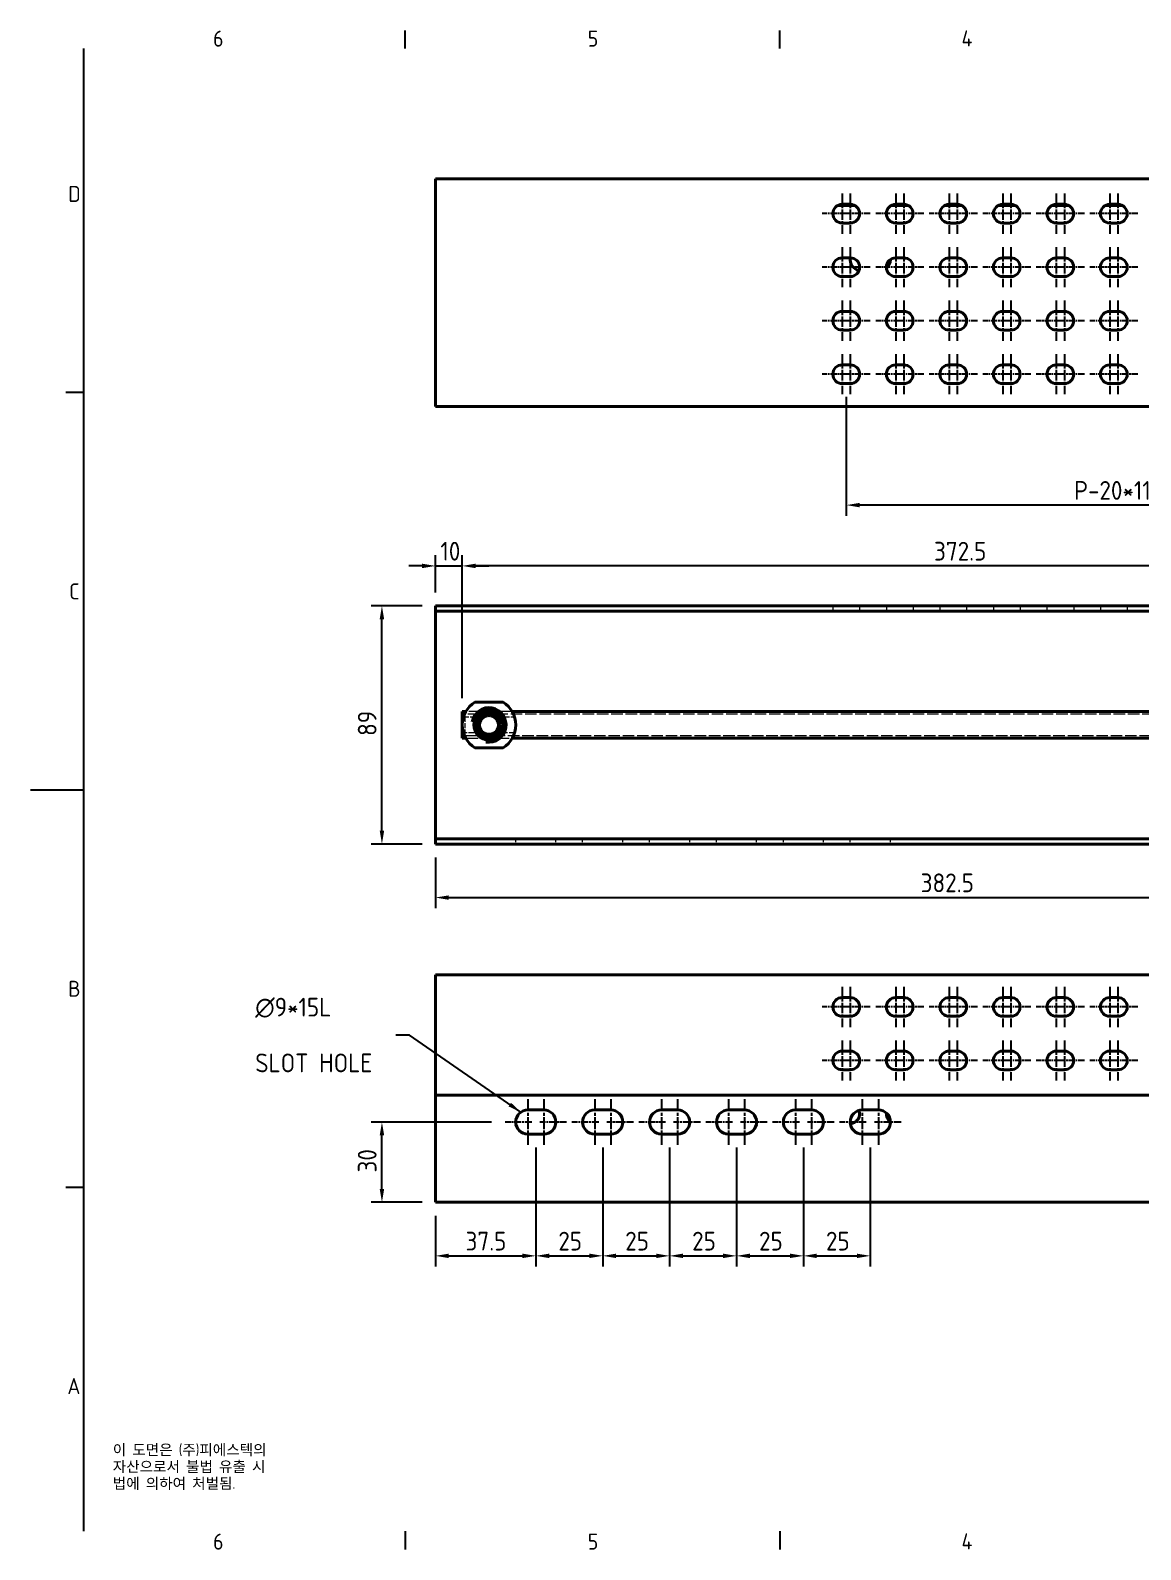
# Model space of a CAD drawing. Header units: millimetres. Extents: x 0 to 840, y 0 to 594.
# Drawn here: x 0 to 415, y 13 to 581 of the extents above; entities that cross this region are included whole.
import ezdxf

# ---------------------------------------------------------------- set-up
doc = ezdxf.new("R2010")
doc.units = ezdxf.units.MM
doc.header["$LTSCALE"] = 2
doc.linetypes.add('CHAIN', pattern=[0.3543, 0.2362, -0.0295, 0.0591, -0.0295])
doc.linetypes.add('DASHED', pattern=[0.2067, 0.1654, -0.0413])
doc.layers.get('0').update_dxf_attribs({"color": 3, "lineweight": 25})
for name, color, linetype, lineweight in [('가려진 것(ISO)', 2, 'DASHED', 18), ('가시적인 것(ISO)', 3, 'Continuous', 40), ('가시적인 좁은 것(ISO)', 3, 'Continuous', 35), ('경계(ISO)', 7, 'Continuous', 25), ('기호(ISO)', 5, 'Continuous', 25), ('중심 표식(ISO)', 1, 'Continuous', 25), ('치수(ISO)', 2, 'Continuous', 25)]:
    doc.layers.add(name, color=color, linetype=linetype, lineweight=lineweight)
doc.styles.add('문자 텍스트_PSTEK_POSCO', font='isocp.shx')
doc.styles.add('치수 텍스트_PSTEK_POSCO', font='isocp.shx')
doc.dimstyles.new('치수_PSTEK_POSCO', dxfattribs={"dimscale": 2, "dimtxt": 3.5, "dimasz": 2.5, "dimexe": 2, "dimexo": 2.5, "dimgap": 1, "dimtad": 1, "dimrnd": 1e-08, "dimdsep": 46, "dimtxsty": '치수 텍스트_PSTEK_POSCO', "dimcen": 0.09, "dimdle": 10, "dimclrd": 7, "dimclre": 7, "dimclrt": 2, "dimadec": 1, "dimazin": 2, "dimtfac": 1, "dimtmove": 0, "dimatfit": 3, "dimfxl": 0, "dimtolj": 1, "dimlwd": -1, "dimlwe": -1, "dimarcsym": 0})
doc.dimstyles.new('치수_PSTEK_POSCO$7', dxfattribs={"dimscale": 2, "dimtxt": 3.5, "dimasz": 2.5, "dimexe": 2, "dimexo": 2.5, "dimgap": 1, "dimtad": 1, "dimrnd": 1e-08, "dimdsep": 46, "dimtxsty": '치수 텍스트_PSTEK_POSCO', "dimcen": 0.09, "dimdle": 10, "dimclrd": 7, "dimclre": 7, "dimclrt": 2, "dimadec": 1, "dimazin": 2, "dimtfac": 1, "dimtmove": 0, "dimatfit": 3, "dimfxl": 0, "dimtolj": 1, "dimlwd": -1, "dimlwe": -1, "dimarcsym": 0})

# ---------------------------------------------------------------- blocks, each defined once
blk = doc.blocks.new('경계 Default Border')
at = {"layer": '경계(ISO)'}
for p, q in [((70, 287), (70, 290.4)), ((140, 287), (140, 290.4)), ((10, 222.75), (6.6, 222.75)), ((10, 74.25), (6.6, 74.25)), ((70, 10), (70, 6.6)), ((140, 10), (140, 6.6))]:
    blk.add_line(p, q, dxfattribs=at)
at = {"layer": '경계(ISO)', "flags": 128}
for points in [[(10, 10), (10, 287)], [(0, 148.5), (10, 148.5)]]:
    blk.add_lwpolyline(points, dxfattribs=at)
at = {"layer": '경계(ISO)', "color": 2, "char_height": 3, "attachment_point": 7, "style": '문자 텍스트_PSTEK_POSCO'}
for s, insert in [('6', (34.14, 287.37)), ('5', (104.14, 287.37)), ('4', (173.97, 287.4)), ('D', (7.08, 258.35)), ('C', (7.24, 184.1)), ('B', (7.08, 109.85)), ('A', (6.91, 35.62)), ('6', (34.14, 6.57)), ('5', (104.14, 6.57)), ('4', (173.97, 6.6))]:
    blk.add_mtext(s, dxfattribs=dict(at, insert=insert))
blk = doc.blocks.new('*D22')
at = {"layer": 'Defpoints', "color": 0}
for p in [(188.86, 168.41), (151.36, 142.91), (188.86, 122.91)]:
    blk.add_point(p, dxfattribs=at)
at = {"layer": '치수(ISO)', "color": 7}
for p, q in [((188.86, 163.41), (188.86, 118.91)), ((151.36, 137.91), (151.36, 118.91)), ((156.36, 122.91), (183.86, 122.91))]:
    blk.add_line(p, q, dxfattribs=at)
for points in [[(156.36, 123.74), (156.36, 122.08), (151.36, 122.91)], [(183.86, 123.74), (183.86, 122.08), (188.86, 122.91)]]:
    blk.add_solid(points, dxfattribs=at)
at = {"layer": '치수(ISO)', "color": 2, "insert": (162.62, 128.41), "char_height": 7, "attachment_point": 4, "style": '치수 텍스트_PSTEK_POSCO'}
blk.add_mtext('\\A1;37.5', dxfattribs=at)
blk = doc.blocks.new('*D23')
at = {"layer": 'Defpoints', "color": 0}
for p in [(188.86, 168.41), (213.86, 168.41), (213.86, 122.91)]:
    blk.add_point(p, dxfattribs=at)
at = {"layer": '치수(ISO)', "color": 7}
for p, q in [((188.86, 163.41), (188.86, 118.91)), ((213.86, 163.41), (213.86, 118.91)), ((193.86, 122.91), (208.86, 122.91))]:
    blk.add_line(p, q, dxfattribs=at)
for points in [[(193.86, 123.74), (193.86, 122.08), (188.86, 122.91)], [(208.86, 123.74), (208.86, 122.08), (213.86, 122.91)]]:
    blk.add_solid(points, dxfattribs=at)
at = {"layer": '치수(ISO)', "color": 2, "insert": (197.28, 128.41), "char_height": 7, "attachment_point": 4, "style": '치수 텍스트_PSTEK_POSCO'}
blk.add_mtext('\\A1;25', dxfattribs=at)
blk = doc.blocks.new('*D24')
at = {"layer": 'Defpoints', "color": 0}
for p in [(213.86, 168.41), (238.86, 168.41), (238.86, 122.91)]:
    blk.add_point(p, dxfattribs=at)
at = {"layer": '치수(ISO)', "color": 7}
for p, q in [((213.86, 163.41), (213.86, 118.91)), ((238.86, 163.41), (238.86, 118.91)), ((218.86, 122.91), (233.86, 122.91))]:
    blk.add_line(p, q, dxfattribs=at)
for points in [[(218.86, 123.74), (218.86, 122.08), (213.86, 122.91)], [(233.86, 123.74), (233.86, 122.08), (238.86, 122.91)]]:
    blk.add_solid(points, dxfattribs=at)
at = {"layer": '치수(ISO)', "color": 2, "insert": (222.28, 128.41), "char_height": 7, "attachment_point": 4, "style": '치수 텍스트_PSTEK_POSCO'}
blk.add_mtext('\\A1;25', dxfattribs=at)
blk = doc.blocks.new('*D25')
at = {"layer": 'Defpoints', "color": 0}
for p in [(238.86, 168.41), (263.86, 168.41), (263.86, 122.91)]:
    blk.add_point(p, dxfattribs=at)
at = {"layer": '치수(ISO)', "color": 7}
for p, q in [((238.86, 163.41), (238.86, 118.91)), ((263.86, 163.41), (263.86, 118.91)), ((243.86, 122.91), (258.86, 122.91))]:
    blk.add_line(p, q, dxfattribs=at)
for points in [[(243.86, 123.74), (243.86, 122.08), (238.86, 122.91)], [(258.86, 123.74), (258.86, 122.08), (263.86, 122.91)]]:
    blk.add_solid(points, dxfattribs=at)
at = {"layer": '치수(ISO)', "color": 2, "insert": (247.28, 128.41), "char_height": 7, "attachment_point": 4, "style": '치수 텍스트_PSTEK_POSCO'}
blk.add_mtext('\\A1;25', dxfattribs=at)
blk = doc.blocks.new('*D26')
at = {"layer": 'Defpoints', "color": 0}
for p in [(263.86, 168.41), (288.86, 168.41), (288.86, 122.91)]:
    blk.add_point(p, dxfattribs=at)
at = {"layer": '치수(ISO)', "color": 7}
for p, q in [((263.86, 163.41), (263.86, 118.91)), ((288.86, 163.41), (288.86, 118.91)), ((268.86, 122.91), (283.86, 122.91))]:
    blk.add_line(p, q, dxfattribs=at)
for points in [[(268.86, 123.74), (268.86, 122.08), (263.86, 122.91)], [(283.86, 123.74), (283.86, 122.08), (288.86, 122.91)]]:
    blk.add_solid(points, dxfattribs=at)
at = {"layer": '치수(ISO)', "color": 2, "insert": (272.28, 128.41), "char_height": 7, "attachment_point": 4, "style": '치수 텍스트_PSTEK_POSCO'}
blk.add_mtext('\\A1;25', dxfattribs=at)
blk = doc.blocks.new('*D27')
at = {"layer": 'Defpoints', "color": 0}
for p in [(288.86, 168.41), (313.86, 168.41), (313.86, 122.91)]:
    blk.add_point(p, dxfattribs=at)
at = {"layer": '치수(ISO)', "color": 7}
for p, q in [((288.86, 163.41), (288.86, 118.91)), ((313.86, 163.41), (313.86, 118.91)), ((293.86, 122.91), (308.86, 122.91))]:
    blk.add_line(p, q, dxfattribs=at)
for points in [[(293.86, 123.74), (293.86, 122.08), (288.86, 122.91)], [(308.86, 123.74), (308.86, 122.08), (313.86, 122.91)]]:
    blk.add_solid(points, dxfattribs=at)
at = {"layer": '치수(ISO)', "color": 2, "insert": (297.28, 128.41), "char_height": 7, "attachment_point": 4, "style": '치수 텍스트_PSTEK_POSCO'}
blk.add_mtext('\\A1;25', dxfattribs=at)
blk = doc.blocks.new('*D28')
at = {"layer": 'Defpoints', "color": 0}
for p in [(131.36, 172.91), (177.36, 172.91), (151.36, 142.91)]:
    blk.add_point(p, dxfattribs=at)
at = {"layer": '치수(ISO)', "color": 7}
for p, q in [((172.36, 172.91), (127.36, 172.91)), ((131.36, 147.91), (131.36, 167.91)), ((146.36, 142.91), (127.36, 142.91))]:
    blk.add_line(p, q, dxfattribs=at)
for points in [[(130.53, 167.91), (132.2, 167.91), (131.36, 172.91)], [(130.53, 147.91), (132.2, 147.91), (131.36, 142.91)]]:
    blk.add_solid(points, dxfattribs=at)
at = {"layer": '치수(ISO)', "color": 2, "insert": (125.86, 154.06), "char_height": 7, "attachment_point": 4, "rotation": 90, "style": '치수 텍스트_PSTEK_POSCO'}
blk.add_mtext('\\A1;30', dxfattribs=at)
blk = doc.blocks.new('*D31')
at = {"layer": 'Defpoints', "color": 0}
for p in [(304.86, 448.84), (524.86, 448.84), (304.86, 403.43)]:
    blk.add_point(p, dxfattribs=at)
at = {"layer": '치수(ISO)', "color": 7}
for p, q in [((304.86, 443.84), (304.86, 399.43)), ((524.86, 443.84), (524.86, 399.43)), ((519.86, 403.43), (309.86, 403.43))]:
    blk.add_line(p, q, dxfattribs=at)
for points in [[(309.86, 404.27), (309.86, 402.6), (304.86, 403.43)], [(519.86, 404.27), (519.86, 402.6), (524.86, 403.43)]]:
    blk.add_solid(points, dxfattribs=at)
at = {"layer": '치수(ISO)', "color": 2, "insert": (390.01, 408.93), "char_height": 7, "attachment_point": 4, "style": '치수 텍스트_PSTEK_POSCO'}
blk.add_mtext('\\A1;P-20*11=220', dxfattribs=at)
blk = doc.blocks.new('*D32')
at = {"layer": 'Defpoints', "color": 0}
for p in [(151.36, 276.79), (533.86, 276.79), (533.86, 256.79)]:
    blk.add_point(p, dxfattribs=at)
at = {"layer": '치수(ISO)', "color": 7}
for p, q in [((151.36, 271.79), (151.36, 252.79)), ((533.86, 271.79), (533.86, 252.79)), ((156.36, 256.79), (528.86, 256.79))]:
    blk.add_line(p, q, dxfattribs=at)
for points in [[(156.36, 257.62), (156.36, 255.96), (151.36, 256.79)], [(528.86, 257.62), (528.86, 255.96), (533.86, 256.79)]]:
    blk.add_solid(points, dxfattribs=at)
at = {"layer": '치수(ISO)', "color": 2, "insert": (332.67, 262.29), "char_height": 7, "attachment_point": 4, "style": '치수 텍스트_PSTEK_POSCO'}
blk.add_mtext('\\A1;382.5', dxfattribs=at)
blk = doc.blocks.new('*D33')
at = {"layer": 'Defpoints', "color": 0}
for p in [(131.36, 365.79), (151.36, 365.79), (151.36, 276.79)]:
    blk.add_point(p, dxfattribs=at)
at = {"layer": '치수(ISO)', "color": 7}
for p, q in [((146.36, 365.79), (127.36, 365.79)), ((131.36, 281.79), (131.36, 360.79)), ((146.36, 276.79), (127.36, 276.79))]:
    blk.add_line(p, q, dxfattribs=at)
for points in [[(130.53, 360.79), (132.2, 360.79), (131.36, 365.79)], [(130.53, 281.79), (132.2, 281.79), (131.36, 276.79)]]:
    blk.add_solid(points, dxfattribs=at)
at = {"layer": '치수(ISO)', "color": 2, "insert": (125.86, 317.19), "char_height": 7, "attachment_point": 4, "rotation": 90, "style": '치수 텍스트_PSTEK_POSCO'}
blk.add_mtext('\\A1;89', dxfattribs=at)
blk = doc.blocks.new('*D40')
at = {"layer": 'Defpoints', "color": 0}
for p in [(161.36, 380.71), (151.36, 365.79), (161.36, 326.29)]:
    blk.add_point(p, dxfattribs=at)
at = {"layer": '치수(ISO)', "color": 7}
for p, q in [((146.36, 380.71), (141.36, 380.71)), ((151.36, 370.79), (151.36, 384.71)), ((151.36, 380.71), (161.36, 380.71)), ((161.36, 331.29), (161.36, 384.71)), ((166.36, 380.71), (171.36, 380.71))]:
    blk.add_line(p, q, dxfattribs=at)
for points in [[(146.36, 381.55), (146.36, 379.88), (151.36, 380.71)], [(166.36, 381.55), (166.36, 379.88), (161.36, 380.71)]]:
    blk.add_solid(points, dxfattribs=at)
at = {"layer": '치수(ISO)', "color": 2, "insert": (153.21, 386.21), "char_height": 7, "attachment_point": 4, "style": '치수 텍스트_PSTEK_POSCO'}
blk.add_mtext('\\A1;10', dxfattribs=at)
blk = doc.blocks.new('*D41')
at = {"layer": 'Defpoints', "color": 0}
for p in [(161.36, 380.71), (533.86, 365.79), (161.36, 326.29)]:
    blk.add_point(p, dxfattribs=at)
at = {"layer": '치수(ISO)', "color": 7}
for p, q in [((161.36, 331.29), (161.36, 384.71)), ((528.86, 380.71), (166.36, 380.71)), ((533.86, 370.79), (533.86, 384.71))]:
    blk.add_line(p, q, dxfattribs=at)
for points in [[(166.36, 381.55), (166.36, 379.88), (161.36, 380.71)], [(528.86, 381.55), (528.86, 379.88), (533.86, 380.71)]]:
    blk.add_solid(points, dxfattribs=at)
at = {"layer": '치수(ISO)', "color": 2, "insert": (337.67, 386.21), "char_height": 7, "attachment_point": 4, "style": '치수 텍스트_PSTEK_POSCO'}
blk.add_mtext('\\A1;372.5', dxfattribs=at)

msp = doc.modelspace()

# ---------------------------------------------------------------- linework, layer by layer
at = {"layer": '가려진 것(ISO)', "ltscale": 1.904597}
for p, q in [((299.864, 365.789), (299.864, 363.789)), ((309.864, 365.789), (309.864, 363.789)), ((319.864, 365.789), (319.864, 363.789)), ((329.864, 365.789), (329.864, 363.789)), ((339.864, 365.789), (339.864, 363.789)), ((349.864, 365.789), (349.864, 363.789)), ((359.864, 365.789), (359.864, 363.789)), ((369.864, 365.789), (369.864, 363.789)), ((379.864, 365.789), (379.864, 363.789)), ((389.864, 365.789), (389.864, 363.789)), ((399.864, 365.789), (399.864, 363.789)), ((409.864, 365.789), (409.864, 363.789)), ((181.364, 276.789), (181.364, 278.789)), ((196.364, 276.789), (196.364, 278.789)), ((206.364, 276.789), (206.364, 278.789)), ((221.364, 276.789), (221.364, 278.789)), ((231.364, 276.789), (231.364, 278.789)), ((246.364, 276.789), (246.364, 278.789)), ((256.364, 276.789), (256.364, 278.789)), ((271.364, 276.789), (271.364, 278.789)), ((281.364, 276.789), (281.364, 278.789)), ((296.364, 276.789), (296.364, 278.789)), ((306.364, 276.789), (306.364, 278.789)), ((321.364, 276.789), (321.364, 278.789))]:
    msp.add_line(p, q, dxfattribs=at)
at = {"layer": '가려진 것(ISO)', "ltscale": 6.217776}
for p, q in [((161.825, 324.289), (168.354, 324.289)), ((174.375, 324.289), (180.904, 324.289)), ((168.354, 318.289), (161.825, 318.289)), ((180.904, 318.289), (174.375, 318.289))]:
    msp.add_line(p, q, dxfattribs=at)
at = {"layer": '가려진 것(ISO)', "ltscale": 12.97294}
for p, q in [((553.864, 325.289), (162.364, 325.289)), ((162.364, 317.289), (553.864, 317.289))]:
    msp.add_line(p, q, dxfattribs=at)
at = {"layer": '가려진 것(ISO)', "ltscale": 1.495845}
for p, q in [((162.364, 325.289), (162.364, 324.289)), ((162.364, 318.289), (162.364, 317.289))]:
    msp.add_line(p, q, dxfattribs=at)
at = {"layer": '가려진 것(ISO)', "ltscale": 5.71399}
msp.add_line((162.364, 324.289), (162.364, 318.289), dxfattribs=at)
at = {"layer": '가려진 것(ISO)', "ltscale": 13.965899}
for p, q in [((180.025, 326.289), (162.704, 326.289)), ((162.704, 316.289), (180.025, 316.289))]:
    msp.add_line(p, q, dxfattribs=at)
at = {"layer": '가시적인 것(ISO)'}
for p, q in [((151.364, 525.336), (533.864, 525.336)), ((151.364, 525.336), (151.364, 521.336)), ((151.364, 440.336), (151.364, 521.336)), ((301.562, 515.336), (308.167, 515.336)), ((303.364, 515.836), (306.364, 515.836)), ((321.562, 515.336), (328.167, 515.336)), ((323.364, 515.836), (326.364, 515.836)), ((341.562, 515.336), (348.167, 515.336)), ((343.364, 515.836), (346.364, 515.836)), ((361.562, 515.336), (368.167, 515.336)), ((363.364, 515.836), (366.364, 515.836)), ((381.562, 515.336), (388.167, 515.336)), ((383.364, 515.836), (386.364, 515.836)), ((401.562, 515.336), (408.167, 515.336)), ((403.364, 515.836), (406.364, 515.836)), ((306.364, 508.836), (303.364, 508.836)), ((326.364, 508.836), (323.364, 508.836)), ((346.364, 508.836), (343.364, 508.836)), ((366.364, 508.836), (363.364, 508.836)), ((386.364, 508.836), (383.364, 508.836)), ((406.364, 508.836), (403.364, 508.836)), ((303.364, 495.836), (306.364, 495.836)), ((323.364, 495.836), (326.364, 495.836)), ((343.364, 495.836), (346.364, 495.836)), ((363.364, 495.836), (366.364, 495.836)), ((383.364, 495.836), (386.364, 495.836)), ((403.364, 495.836), (406.364, 495.836)), ((306.364, 488.836), (303.364, 488.836)), ((326.364, 488.836), (323.364, 488.836)), ((346.364, 488.836), (343.364, 488.836)), ((366.364, 488.836), (363.364, 488.836)), ((386.364, 488.836), (383.364, 488.836)), ((406.364, 488.836), (403.364, 488.836)), ((303.364, 475.836), (306.364, 475.836)), ((323.364, 475.836), (326.364, 475.836)), ((343.364, 475.836), (346.364, 475.836)), ((363.364, 475.836), (366.364, 475.836)), ((383.364, 475.836), (386.364, 475.836)), ((403.364, 475.836), (406.364, 475.836)), ((306.364, 468.836), (303.364, 468.836)), ((326.364, 468.836), (323.364, 468.836)), ((346.364, 468.836), (343.364, 468.836)), ((366.364, 468.836), (363.364, 468.836)), ((386.364, 468.836), (383.364, 468.836)), ((406.364, 468.836), (403.364, 468.836)), ((303.364, 455.836), (306.364, 455.836)), ((323.364, 455.836), (326.364, 455.836)), ((343.364, 455.836), (346.364, 455.836)), ((363.364, 455.836), (366.364, 455.836)), ((383.364, 455.836), (386.364, 455.836)), ((403.364, 455.836), (406.364, 455.836)), ((306.364, 448.836), (303.364, 448.836)), ((326.364, 448.836), (323.364, 448.836)), ((346.364, 448.836), (343.364, 448.836)), ((366.364, 448.836), (363.364, 448.836)), ((386.364, 448.836), (383.364, 448.836)), ((406.364, 448.836), (403.364, 448.836)), ((533.864, 440.336), (151.364, 440.336)), ((151.364, 363.789), (151.364, 365.789)), ((533.864, 365.789), (151.364, 365.789)), ((533.864, 363.789), (151.364, 363.789)), ((151.364, 363.789), (151.364, 361.789)), ((151.364, 280.789), (151.364, 361.789)), ((176.632, 329.789), (166.097, 329.789)), ((162.704, 326.289), (161.364, 326.289)), ((161.364, 324.289), (161.364, 326.289)), ((161.364, 324.289), (161.364, 321.289)), ((553.864, 326.289), (180.025, 326.289)), ((161.364, 321.289), (161.364, 318.289)), ((161.364, 316.289), (161.364, 318.289)), ((161.364, 316.289), (162.704, 316.289)), ((166.097, 312.789), (176.632, 312.789)), ((180.025, 316.289), (553.864, 316.289)), ((151.364, 278.789), (151.364, 280.789)), ((151.364, 278.789), (533.864, 278.789)), ((151.364, 278.789), (151.364, 276.789)), ((151.364, 276.789), (533.864, 276.789)), ((151.364, 227.911), (151.364, 182.911)), ((533.864, 227.911), (151.364, 227.911)), ((303.364, 219.411), (306.364, 219.411)), ((323.364, 219.411), (326.364, 219.411)), ((343.364, 219.411), (346.364, 219.411)), ((363.364, 219.411), (366.364, 219.411)), ((383.364, 219.411), (386.364, 219.411)), ((403.364, 219.411), (406.364, 219.411)), ((306.364, 212.411), (303.364, 212.411)), ((326.364, 212.411), (323.364, 212.411)), ((346.364, 212.411), (343.364, 212.411)), ((366.364, 212.411), (363.364, 212.411)), ((386.364, 212.411), (383.364, 212.411)), ((406.364, 212.411), (403.364, 212.411)), ((303.364, 199.411), (306.364, 199.411)), ((323.364, 199.411), (326.364, 199.411)), ((343.364, 199.411), (346.364, 199.411)), ((363.364, 199.411), (366.364, 199.411)), ((383.364, 199.411), (386.364, 199.411)), ((403.364, 199.411), (406.364, 199.411)), ((306.364, 192.411), (303.364, 192.411)), ((326.364, 192.411), (323.364, 192.411)), ((346.364, 192.411), (343.364, 192.411)), ((366.364, 192.411), (363.364, 192.411)), ((386.364, 192.411), (383.364, 192.411)), ((406.364, 192.411), (403.364, 192.411)), ((151.364, 146.911), (151.364, 182.911)), ((151.364, 182.911), (533.864, 182.911)), ((185.864, 177.411), (191.864, 177.411)), ((210.864, 177.411), (216.864, 177.411)), ((235.864, 177.411), (241.864, 177.411)), ((260.864, 177.411), (266.864, 177.411)), ((285.864, 177.411), (291.864, 177.411)), ((310.864, 177.411), (316.864, 177.411)), ((191.864, 168.411), (185.864, 168.411)), ((216.864, 168.411), (210.864, 168.411)), ((241.864, 168.411), (235.864, 168.411)), ((266.864, 168.411), (260.864, 168.411)), ((291.864, 168.411), (285.864, 168.411)), ((316.864, 168.411), (310.864, 168.411)), ((151.364, 146.911), (151.364, 142.911)), ((533.864, 142.911), (151.364, 142.911))]:
    msp.add_line(p, q, dxfattribs=at)
for radius in [5.638, 5.295, 5.25, 4.25]:
    msp.add_circle((171.364, 321.289), radius, dxfattribs=at)
for centre, radius, start, end in [((303.364, 512.336), 3.5, 90, 270), ((306.364, 512.336), 3.5, 270, 90), ((323.364, 512.336), 3.5, 90, 270), ((326.364, 512.336), 3.5, 270, 90), ((343.364, 512.336), 3.5, 90, 270), ((346.364, 512.336), 3.5, 270, 90), ((363.364, 512.336), 3.5, 90, 270), ((366.364, 512.336), 3.5, 270, 90), ((383.364, 512.336), 3.5, 90, 270), ((386.364, 512.336), 3.5, 270, 90), ((403.364, 512.336), 3.5, 90, 270), ((406.364, 512.336), 3.5, 270, 90), ((303.364, 492.336), 3.5, 90, 270), ((306.364, 492.336), 3.5, 270, 90), ((310.864, 495.336), 4.5, 173.62205, 253.75809), ((323.364, 492.336), 3.5, 90, 270), ((316.864, 495.336), 4.5, 312.09252, 358.3572), ((326.364, 492.336), 3.5, 270, 90), ((343.364, 492.336), 3.5, 90, 270), ((346.364, 492.336), 3.5, 270, 90), ((363.364, 492.336), 3.5, 90, 270), ((366.364, 492.336), 3.5, 270, 90), ((383.364, 492.336), 3.5, 90, 270), ((386.364, 492.336), 3.5, 270, 90), ((403.364, 492.336), 3.5, 90, 270), ((406.364, 492.336), 3.5, 270, 90), ((303.364, 472.336), 3.5, 90, 270), ((306.364, 472.336), 3.5, 270, 90), ((323.364, 472.336), 3.5, 90, 270), ((326.364, 472.336), 3.5, 270, 90), ((343.364, 472.336), 3.5, 90, 270), ((346.364, 472.336), 3.5, 270, 90), ((363.364, 472.336), 3.5, 90, 270), ((366.364, 472.336), 3.5, 270, 90), ((383.364, 472.336), 3.5, 90, 270), ((386.364, 472.336), 3.5, 270, 90), ((403.364, 472.336), 3.5, 90, 270), ((406.364, 472.336), 3.5, 270, 90), ((303.364, 452.336), 3.5, 90, 270), ((306.364, 452.336), 3.5, 270, 90), ((323.364, 452.336), 3.5, 90, 270), ((326.364, 452.336), 3.5, 270, 90), ((343.364, 452.336), 3.5, 90, 270), ((346.364, 452.336), 3.5, 270, 90), ((363.364, 452.336), 3.5, 90, 270), ((366.364, 452.336), 3.5, 270, 90), ((383.364, 452.336), 3.5, 90, 270), ((386.364, 452.336), 3.5, 270, 90), ((403.364, 452.336), 3.5, 90, 270), ((406.364, 452.336), 3.5, 270, 90), ((171.364, 321.289), 10, 121.78833, 238.21167), ((171.364, 321.289), 10, 301.78833, 58.21167), ((171.364, 321.289), 3.5, 121.00272, 238.99728), ((171.364, 321.289), 3.5, 301.00272, 58.99728), ((303.364, 215.911), 3.5, 90, 270), ((306.364, 215.911), 3.5, 270, 90), ((323.364, 215.911), 3.5, 90, 270), ((326.364, 215.911), 3.5, 270, 90), ((343.364, 215.911), 3.5, 90, 270), ((346.364, 215.911), 3.5, 270, 90), ((363.364, 215.911), 3.5, 90, 270), ((366.364, 215.911), 3.5, 270, 90), ((383.364, 215.911), 3.5, 90, 270), ((386.364, 215.911), 3.5, 270, 90), ((403.364, 215.911), 3.5, 90, 270), ((406.364, 215.911), 3.5, 270, 90), ((303.364, 195.911), 3.5, 90, 270), ((306.364, 195.911), 3.5, 270, 90), ((323.364, 195.911), 3.5, 90, 270), ((326.364, 195.911), 3.5, 270, 90), ((343.364, 195.911), 3.5, 90, 270), ((346.364, 195.911), 3.5, 270, 90), ((363.364, 195.911), 3.5, 90, 270), ((366.364, 195.911), 3.5, 270, 90), ((383.364, 195.911), 3.5, 90, 270), ((386.364, 195.911), 3.5, 270, 90), ((403.364, 195.911), 3.5, 90, 270), ((406.364, 195.911), 3.5, 270, 90), ((185.864, 172.911), 4.5, 90, 270), ((191.864, 172.911), 4.5, 270, 90), ((210.864, 172.911), 4.5, 90, 270), ((216.864, 172.911), 4.5, 270, 90), ((235.864, 172.911), 4.5, 90, 270), ((241.864, 172.911), 4.5, 270, 90), ((260.864, 172.911), 4.5, 90, 270), ((266.864, 172.911), 4.5, 270, 90), ((285.864, 172.911), 4.5, 90, 270), ((291.864, 172.911), 4.5, 270, 90), ((310.864, 172.911), 4.5, 90, 270), ((306.364, 175.911), 3.5, 270.45594, 22.16392), ((316.864, 172.911), 4.5, 270, 90), ((323.364, 175.911), 3.5, 174.43709, 235.11319)]:
    msp.add_arc(centre, radius, start, end, dxfattribs=at)
for points in [[(169.562, 324.289), (169.745, 324.399), (169.942, 324.494), (170.542, 324.717), (170.967, 324.789), (171.762, 324.789), (172.187, 324.717), (172.787, 324.494), (172.984, 324.399), (173.167, 324.289)], [(173.167, 318.289), (172.984, 318.179), (172.787, 318.084), (172.187, 317.861), (171.762, 317.789), (170.967, 317.789), (170.542, 317.861), (169.942, 318.084), (169.745, 318.179), (169.562, 318.289)]]:
    msp.add_open_spline(points, degree=3, knots=[1.41731295, 1.41731295, 1.41731295, 1.41731295, 1.47879803, 1.47879803, 1.59808581, 1.59808581, 1.71737358, 1.71737358, 1.77885866, 1.77885866, 1.77885866, 1.77885866], dxfattribs=at)
at = {"layer": '가시적인 좁은 것(ISO)'}
msp.add_arc((171.364, 321.289), 6.495, 260, 170, dxfattribs=at)
at = {"layer": '중심 표식(ISO)', "linetype": 'CHAIN', "ltscale": 8.333956}
for p, q in [((303.364, 519.836), (303.364, 504.836)), ((306.364, 519.836), (306.364, 504.836)), ((323.364, 519.836), (323.364, 504.836)), ((326.364, 519.836), (326.364, 504.836)), ((343.364, 519.836), (343.364, 504.836)), ((346.364, 519.836), (346.364, 504.836)), ((363.364, 519.836), (363.364, 504.836)), ((366.364, 519.836), (366.364, 504.836)), ((383.364, 519.836), (383.364, 504.836)), ((386.364, 519.836), (386.364, 504.836)), ((403.364, 519.836), (403.364, 504.836)), ((406.364, 519.836), (406.364, 504.836)), ((303.364, 499.836), (303.364, 484.836)), ((306.364, 499.836), (306.364, 484.836)), ((323.364, 499.836), (323.364, 484.836)), ((326.364, 499.836), (326.364, 484.836)), ((343.364, 499.836), (343.364, 484.836)), ((346.364, 499.836), (346.364, 484.836)), ((363.364, 499.836), (363.364, 484.836)), ((366.364, 499.836), (366.364, 484.836)), ((383.364, 499.836), (383.364, 484.836)), ((386.364, 499.836), (386.364, 484.836)), ((403.364, 499.836), (403.364, 484.836)), ((406.364, 499.836), (406.364, 484.836)), ((303.364, 479.836), (303.364, 464.836)), ((306.364, 479.836), (306.364, 464.836)), ((323.364, 479.836), (323.364, 464.836)), ((326.364, 479.836), (326.364, 464.836)), ((343.364, 479.836), (343.364, 464.836)), ((346.364, 479.836), (346.364, 464.836)), ((363.364, 479.836), (363.364, 464.836)), ((366.364, 479.836), (366.364, 464.836)), ((383.364, 479.836), (383.364, 464.836)), ((386.364, 479.836), (386.364, 464.836)), ((403.364, 479.836), (403.364, 464.836)), ((406.364, 479.836), (406.364, 464.836)), ((303.364, 459.836), (303.364, 444.836)), ((306.364, 459.836), (306.364, 444.836)), ((323.364, 459.836), (323.364, 444.836)), ((326.364, 459.836), (326.364, 444.836)), ((343.364, 459.836), (343.364, 444.836)), ((346.364, 459.836), (346.364, 444.836)), ((363.364, 459.836), (363.364, 444.836)), ((366.364, 459.836), (366.364, 444.836)), ((383.364, 459.836), (383.364, 444.836)), ((386.364, 459.836), (386.364, 444.836)), ((403.364, 459.836), (403.364, 444.836)), ((406.364, 459.836), (406.364, 444.836)), ((303.364, 223.411), (303.364, 208.411)), ((306.364, 223.411), (306.364, 208.411)), ((323.364, 223.411), (323.364, 208.411)), ((326.364, 223.411), (326.364, 208.411)), ((343.364, 223.411), (343.364, 208.411)), ((346.364, 223.411), (346.364, 208.411)), ((363.364, 223.411), (363.364, 208.411)), ((366.364, 223.411), (366.364, 208.411)), ((383.364, 223.411), (383.364, 208.411)), ((386.364, 223.411), (386.364, 208.411)), ((403.364, 223.411), (403.364, 208.411)), ((406.364, 223.411), (406.364, 208.411)), ((303.364, 203.411), (303.364, 188.411)), ((306.364, 203.411), (306.364, 188.411)), ((323.364, 203.411), (323.364, 188.411)), ((326.364, 203.411), (326.364, 188.411)), ((343.364, 203.411), (343.364, 188.411)), ((346.364, 203.411), (346.364, 188.411)), ((363.364, 203.411), (363.364, 188.411)), ((366.364, 203.411), (366.364, 188.411)), ((383.364, 203.411), (383.364, 188.411)), ((386.364, 203.411), (386.364, 188.411)), ((403.364, 203.411), (403.364, 188.411)), ((406.364, 203.411), (406.364, 188.411))]:
    msp.add_line(p, q, dxfattribs=at)
at = {"layer": '중심 표식(ISO)', "linetype": 'CHAIN', "ltscale": 5.000333}
for p, q in [((304.864, 512.336), (295.864, 512.336)), ((313.864, 512.336), (304.864, 512.336)), ((324.864, 512.336), (315.864, 512.336)), ((333.864, 512.336), (324.864, 512.336)), ((344.864, 512.336), (335.864, 512.336)), ((353.864, 512.336), (344.864, 512.336)), ((364.864, 512.336), (355.864, 512.336)), ((373.864, 512.336), (364.864, 512.336)), ((384.864, 512.336), (375.864, 512.336)), ((393.864, 512.336), (384.864, 512.336)), ((404.864, 512.336), (395.864, 512.336)), ((413.864, 512.336), (404.864, 512.336)), ((304.864, 492.336), (295.864, 492.336)), ((313.864, 492.336), (304.864, 492.336)), ((324.864, 492.336), (315.864, 492.336)), ((333.864, 492.336), (324.864, 492.336)), ((344.864, 492.336), (335.864, 492.336)), ((353.864, 492.336), (344.864, 492.336)), ((364.864, 492.336), (355.864, 492.336)), ((373.864, 492.336), (364.864, 492.336)), ((384.864, 492.336), (375.864, 492.336)), ((393.864, 492.336), (384.864, 492.336)), ((404.864, 492.336), (395.864, 492.336)), ((413.864, 492.336), (404.864, 492.336)), ((304.864, 472.336), (295.864, 472.336)), ((313.864, 472.336), (304.864, 472.336)), ((324.864, 472.336), (315.864, 472.336)), ((333.864, 472.336), (324.864, 472.336)), ((344.864, 472.336), (335.864, 472.336)), ((353.864, 472.336), (344.864, 472.336)), ((364.864, 472.336), (355.864, 472.336)), ((373.864, 472.336), (364.864, 472.336)), ((384.864, 472.336), (375.864, 472.336)), ((393.864, 472.336), (384.864, 472.336)), ((404.864, 472.336), (395.864, 472.336)), ((413.864, 472.336), (404.864, 472.336)), ((304.864, 452.336), (295.864, 452.336)), ((313.864, 452.336), (304.864, 452.336)), ((324.864, 452.336), (315.864, 452.336)), ((333.864, 452.336), (324.864, 452.336)), ((344.864, 452.336), (335.864, 452.336)), ((353.864, 452.336), (344.864, 452.336)), ((364.864, 452.336), (355.864, 452.336)), ((373.864, 452.336), (364.864, 452.336)), ((384.864, 452.336), (375.864, 452.336)), ((393.864, 452.336), (384.864, 452.336)), ((404.864, 452.336), (395.864, 452.336)), ((413.864, 452.336), (404.864, 452.336)), ((304.864, 215.911), (295.864, 215.911)), ((313.864, 215.911), (304.864, 215.911)), ((324.864, 215.911), (315.864, 215.911)), ((333.864, 215.911), (324.864, 215.911)), ((344.864, 215.911), (335.864, 215.911)), ((353.864, 215.911), (344.864, 215.911)), ((364.864, 215.911), (355.864, 215.911)), ((373.864, 215.911), (364.864, 215.911)), ((384.864, 215.911), (375.864, 215.911)), ((393.864, 215.911), (384.864, 215.911)), ((404.864, 215.911), (395.864, 215.911)), ((413.864, 215.911), (404.864, 215.911)), ((304.864, 195.911), (295.864, 195.911)), ((313.864, 195.911), (304.864, 195.911)), ((324.864, 195.911), (315.864, 195.911)), ((333.864, 195.911), (324.864, 195.911)), ((344.864, 195.911), (335.864, 195.911)), ((353.864, 195.911), (344.864, 195.911)), ((364.864, 195.911), (355.864, 195.911)), ((373.864, 195.911), (364.864, 195.911)), ((384.864, 195.911), (375.864, 195.911)), ((393.864, 195.911), (384.864, 195.911)), ((404.864, 195.911), (395.864, 195.911)), ((413.864, 195.911), (404.864, 195.911))]:
    msp.add_line(p, q, dxfattribs=at)
at = {"layer": '중심 표식(ISO)', "linetype": 'CHAIN', "ltscale": 9.445163}
for p, q in [((185.864, 181.411), (185.864, 164.411)), ((191.864, 181.411), (191.864, 164.411)), ((210.864, 181.411), (210.864, 164.411)), ((216.864, 181.411), (216.864, 164.411)), ((235.864, 181.411), (235.864, 164.411)), ((241.864, 181.411), (241.864, 164.411)), ((260.864, 181.411), (260.864, 164.411)), ((266.864, 181.411), (266.864, 164.411)), ((285.864, 181.411), (285.864, 164.411)), ((291.864, 181.411), (291.864, 164.411)), ((310.864, 181.411), (310.864, 164.411)), ((316.864, 181.411), (316.864, 164.411))]:
    msp.add_line(p, q, dxfattribs=at)
at = {"layer": '중심 표식(ISO)', "linetype": 'CHAIN', "ltscale": 5.555937}
for p, q in [((187.364, 172.911), (177.364, 172.911)), ((200.364, 172.911), (190.364, 172.911)), ((212.364, 172.911), (202.364, 172.911)), ((225.364, 172.911), (215.364, 172.911)), ((237.364, 172.911), (227.364, 172.911)), ((250.364, 172.911), (240.364, 172.911)), ((262.364, 172.911), (252.364, 172.911)), ((275.364, 172.911), (265.364, 172.911)), ((287.364, 172.911), (277.364, 172.911)), ((300.364, 172.911), (290.364, 172.911)), ((312.364, 172.911), (302.364, 172.911)), ((325.364, 172.911), (315.364, 172.911))]:
    msp.add_line(p, q, dxfattribs=at)

# ---------------------------------------------------------------- block references
at = {"xscale": 2, "yscale": 2, "zscale": 2}
msp.add_blockref('경계 Default Border', (0, 0), dxfattribs=at)

# ---------------------------------------------------------------- texts
at = {"layer": '기호(ISO)', "color": 2, "insert": (84.033, 205.426), "char_height": 7, "width": 50.57688, "attachment_point": 4, "line_spacing_factor": 1.78626, "style": '치수 텍스트_PSTEK_POSCO'}
msp.add_mtext('{\\fAIGDT|b0|i0;\\H7.0000;n\\fisocp|b0|i0;\\H7.0000;9*15L\\PSLOT HOLE}', dxfattribs=at)
at = {"layer": '기호(ISO)', "color": 7, "insert": (30.789, 52.457), "char_height": 4, "width": 102.48028, "attachment_point": 1, "line_spacing_factor": 0.944221, "style": '문자 텍스트_PSTEK_POSCO'}
msp.add_mtext('{이 도면은 (주)피에스텍의\\P자산으로서 불법 유출 시 \\P법에 의하여 처벌됨.}', dxfattribs=at)

# ---------------------------------------------------------------- dimensions: what is measured, and where the dimension line sits
at = {"layer": '치수(ISO)', "color": 7}
dim = msp.add_linear_dim(base=(304.864, 403.432), p1=(524.864, 448.836), p2=(304.864, 448.836), angle=180, text='P-20*11=<>', dimstyle='치수_PSTEK_POSCO', override={"dimdec": 2, "dimtp": 0, "dimtm": 0, "dimtdec": 2, "dimtofl": 0, "dimatfit": 1}, dxfattribs=at)
dim.commit()
dim.dimension.update_dxf_attribs({"geometry": '*D31', "text_midpoint": (414.864, 403.432), "dimtype": 160})
for base, p1, p2, angle, override, picture, middle in [((161.364, 380.712), (151.364, 365.789), (161.364, 326.289), 180, {"dimdec": 2, "dimtp": 0, "dimtm": 0, "dimtdec": 2, "dimtofl": 1, "dimatfit": 1}, '*D40', (156.364, 380.712)), ((161.364, 380.712), (533.864, 365.789), (161.364, 326.289), 180, {"dimdec": 2, "dimtp": 0, "dimtm": 0, "dimtdec": 2, "dimtofl": 0, "dimatfit": 1}, '*D41', (347.614, 380.712)), ((131.364, 365.789), (151.364, 276.789), (151.364, 365.789), 270, {"dimdec": 2, "dimtp": 0, "dimtm": 0, "dimtdec": 2, "dimtofl": 0, "dimatfit": 1}, '*D33', (131.364, 321.289)), ((533.864, 256.789), (151.364, 276.789), (533.864, 276.789), 180, {"dimdec": 2, "dimtp": 0, "dimtm": 0, "dimtdec": 2, "dimtofl": 0, "dimatfit": 1}, '*D32', (342.614, 256.789)), ((131.364, 172.911), (151.364, 142.911), (177.364, 172.911), 90, {"dimdec": 2, "dimtp": 0, "dimtm": 0, "dimtdec": 2, "dimtofl": 0, "dimatfit": 1}, '*D28', (131.364, 157.911)), ((188.864, 122.911), (151.364, 142.911), (188.864, 168.411), 180, {"dimdec": 2, "dimtp": 0, "dimtm": 0, "dimtdec": 2, "dimtofl": 0, "dimatfit": 1}, '*D22', (170.114, 122.911)), ((213.864, 122.911), (188.864, 168.411), (213.864, 168.411), 180, {"dimdec": 2, "dimtp": 0, "dimtm": 0, "dimtdec": 2, "dimtofl": 0, "dimatfit": 1}, '*D23', (201.364, 122.911)), ((238.864, 122.911), (213.864, 168.411), (238.864, 168.411), 180, {"dimdec": 2, "dimtp": 0, "dimtm": 0, "dimtdec": 2, "dimtofl": 0, "dimatfit": 1}, '*D24', (226.364, 122.911)), ((263.864, 122.911), (238.864, 168.411), (263.864, 168.411), 180, {"dimdec": 2, "dimtp": 0, "dimtm": 0, "dimtdec": 2, "dimtofl": 0, "dimatfit": 1}, '*D25', (251.364, 122.911)), ((288.864, 122.911), (263.864, 168.411), (288.864, 168.411), 180, {"dimdec": 2, "dimtp": 0, "dimtm": 0, "dimtdec": 2, "dimtofl": 0, "dimatfit": 1}, '*D26', (276.364, 122.911)), ((313.864, 122.911), (288.864, 168.411), (313.864, 168.411), 180, {"dimdec": 2, "dimtp": 0, "dimtm": 0, "dimtdec": 2, "dimtofl": 0, "dimatfit": 1}, '*D27', (301.364, 122.911))]:
    dim = msp.add_linear_dim(base=base, p1=p1, p2=p2, angle=angle, dimstyle='치수_PSTEK_POSCO', override=override, dxfattribs=at)
    dim.commit()
    dim.dimension.update_dxf_attribs({"geometry": picture, "text_midpoint": middle, "dimtype": 160})

# ---------------------------------------------------------------- leaders
at = {"layer": '기호(ISO)', "color": 7, "annotation_type": 0, "has_hookline": 1, "hookline_direction": 1, "text_width": 48.314}
msp.add_leader([(183.265, 176.584), (141.61, 205.426), (136.61, 205.426)], dimstyle='치수_PSTEK_POSCO$7', override={"dimtad": 0}, dxfattribs=at)

doc.saveas('drawing.dxf')
